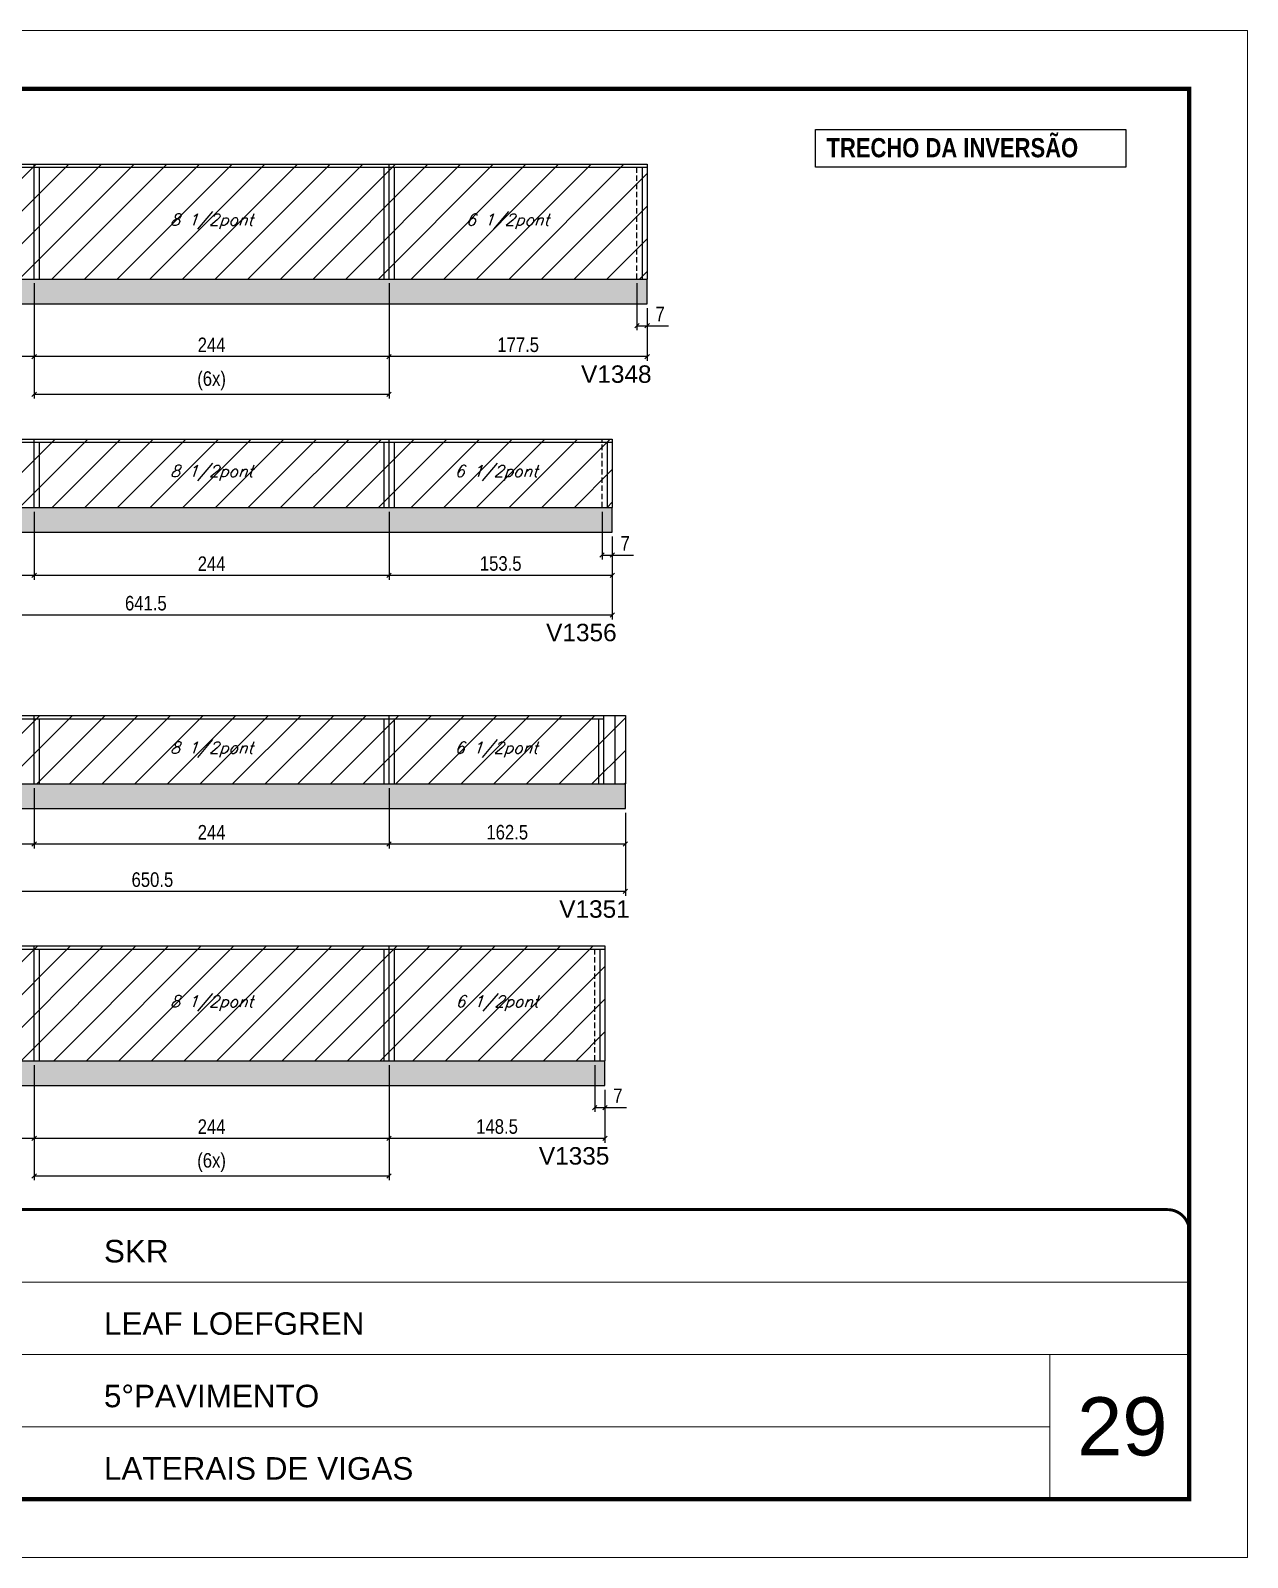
# Model space of a CAD drawing. Extents: x 3309 to 10384, y -2522 to 14608.
# Drawn here: x 3958 to 4794, y 5518 to 6568 of the extents above; entities that cross this region are included whole.
import ezdxf

# ---------------------------------------------------------------- set-up
doc = ezdxf.new("R2010")
doc.units = 0
for name, pattern in [('CONTINUO', [0]), ('DASHED', [0.75, 0.5, -0.25]), ('HIDDEN', [0.375, 0.25, -0.125])]:
    doc.linetypes.add(name, pattern=pattern)
for name, color, linetype in [('5', 5, 'Continuous'), ('COTA', 241, 'Continuous'), ('NOMENCLATURA', 7, 'Continuous'), ('Painéis', 200, 'Continuous'), ('SARR_2.2x7', 40, 'Continuous'), ('SARR_3.5x7', 81, 'Continuous'), ('texto', 7, 'Continuous')]:
    doc.layers.add(name, color=color, linetype=linetype)
for name, color, linetype, lineweight in [('CARIMBO', 255, 'Continuous', 9), ('Folhas', 255, 'Continuous', 9), ('Hachura', 251, 'Continuous', 9), ('SARRAFO DE PRESSAO', 251, 'DASHED', 9)]:
    doc.layers.add(name, color=color, linetype=linetype, lineweight=lineweight)
doc.styles.add('ARIAL', font='arial.ttf')
doc.styles.add('COTA TECNICA', font='techl___.ttf', dxfattribs={"height": 10})
doc.styles.add('Romans', font='romans.shx')
doc.styles.get("Standard").update_dxf_attribs({"font": 'arial.ttf'})
doc.styles.add('TECNICA', font='techb___.ttf', dxfattribs={"height": 10})
doc.dimstyles.new('PAINEL', dxfattribs={"dimtxt": 10, "dimasz": 3, "dimexe": 3, "dimexo": 3, "dimgap": 3, "dimtad": 1, "dimdec": 1, "dimzin": 12, "dimdsep": 46, "dimtxsty": 'COTA TECNICA', "dimblk1": 'OBLIQUE', "dimblk2": 'OBLIQUE', "dimsah": 1, "dimcen": 0.9, "dimclrd": 4, "dimclre": 4, "dimclrt": 240, "dimadec": 1, "dimazin": 3, "dimtfac": 1, "dimtdec": 1, "dimtmove": 0, "dimatfit": 3, "dimfxl": 1, "dimtolj": 1, "dimtzin": 12, "dimarcsym": 0})

# ---------------------------------------------------------------- blocks, each defined once
blk = doc.blocks.new('9999999999')
at = {"color": 30, "linetype": 'CONTINUO'}
for p, q in [((98564.6, 34379.6), (99584, 34379.6)), ((98564.6, 34329.8), (99488, 34329.8)), ((99584, 34329.8), (99488, 34329.8)), ((99488, 34329.8), (99488, 34230.2)), ((98564.6, 34280), (99488, 34280))]:
    blk.add_line(p, q, dxfattribs=at)
at = {"color": 30, "linetype": 'CONTINUO', "const_width": 2}
blk.add_lwpolyline([(99584, 34230.2), (99584, 34414.4, 0.414214), (99569, 34429.4), (98229, 34429.4, 0.414214), (98214, 34414.4), (98214, 34245.2, 0.414214), (98229, 34230.2), (99584, 34230.2)], format="xyb", dxfattribs=at)
at = {"layer": 'Folhas'}
blk.add_lwpolyline([(98139, 34190.2), (99624, 34190.2), (99624, 35240.2), (98139, 35240.2)], close=True, dxfattribs=at)
at = {"layer": 'Folhas', "color": 30, "const_width": 3}
blk.add_lwpolyline([(98214, 34230.2), (99584, 34230.2), (99584, 35200.2), (98214, 35200.2)], close=True, dxfattribs=at)
at = {"color": 7, "linetype": 'Continuous', "ltscale": 5, "style": 'ARIAL'}
for s, height, p in [('SKR', 15.48, (98837.7, 34393.1)), ('LEAF LOEFGREN', 15.483, (98837.7, 34343.3)), ('5°PAVIMENTO', 15.483, (98837.7, 34293.5)), ('LATERAIS DE VIGAS', 15.483, (98837.7, 34243.7))]:
    blk.add_text(s, height=height, dxfattribs=at).set_placement(p)
blk = doc.blocks.new('_Oblique')
at = {"color": 0, "linetype": 'ByBlock', "lineweight": -2}
blk.add_line((-0.5, -0.5), (0.5, 0.5), dxfattribs=at)
blk = doc.blocks.new('*D823')
at = {"layer": 'COTA', "color": 4, "lineweight": -2, "transparency": 16777216}
for p, q in [((4204.1, 6046.8), (4204.1, 6005.4)), ((4366.6, 6029.8), (4366.6, 6005.4)), ((4366.6, 6008.4), (4204.1, 6008.4))]:
    blk.add_line(p, q, dxfattribs=at)
at = {"layer": 'Defpoints', "color": 0, "transparency": 16777216}
for p in [(4204.1, 6049.8), (4366.6, 6032.8), (4204.1, 6008.4)]:
    blk.add_point(p, dxfattribs=at)
at = {"layer": 'COTA', "color": 4, "lineweight": -2, "transparency": 16777216, "xscale": 3, "yscale": 3, "zscale": 3, "rotation": 180}
blk.add_blockref('_Oblique', (4204.1, 6008.4), dxfattribs=at)
at = {"layer": 'COTA', "color": 4, "lineweight": -2, "transparency": 16777216, "xscale": 3, "yscale": 3, "zscale": 3}
blk.add_blockref('_Oblique', (4366.6, 6008.4), dxfattribs=at)
at = {"layer": 'COTA', "color": 240, "transparency": 16777216, "insert": (4285.4, 6016.5), "char_height": 10, "attachment_point": 5, "style": 'COTA TECNICA'}
blk.add_mtext('\\A1;162.5', dxfattribs=at)
blk = doc.blocks.new('*D825')
at = {"layer": 'COTA', "color": 4, "lineweight": -2, "transparency": 16777216}
for p, q in [((3960.1, 6046.8), (3960.1, 6005.4)), ((3716.1, 6029.8), (3716.1, 6005.4)), ((3960.1, 6008.4), (3716.1, 6008.4))]:
    blk.add_line(p, q, dxfattribs=at)
at = {"layer": 'Defpoints', "color": 0, "transparency": 16777216}
for p in [(3960.1, 6049.8), (3716.1, 6032.8), (3716.1, 6008.4)]:
    blk.add_point(p, dxfattribs=at)
at = {"layer": 'COTA', "color": 4, "lineweight": -2, "transparency": 16777216, "xscale": 3, "yscale": 3, "zscale": 3, "rotation": 180}
blk.add_blockref('_Oblique', (3716.1, 6008.4), dxfattribs=at)
at = {"layer": 'COTA', "color": 4, "lineweight": -2, "transparency": 16777216, "xscale": 3, "yscale": 3, "zscale": 3}
blk.add_blockref('_Oblique', (3960.1, 6008.4), dxfattribs=at)
at = {"layer": 'COTA', "color": 240, "transparency": 16777216, "insert": (3838.1, 6016.5), "char_height": 10, "attachment_point": 5, "style": 'COTA TECNICA'}
blk.add_mtext('\\A1;244', dxfattribs=at)
blk = doc.blocks.new('*D826')
at = {"layer": 'COTA', "color": 4, "lineweight": -2, "transparency": 16777216}
for p, q in [((3960.1, 6046.8), (3960.1, 6005.4)), ((4204.1, 6046.8), (4204.1, 6005.4)), ((4204.1, 6008.4), (3960.1, 6008.4))]:
    blk.add_line(p, q, dxfattribs=at)
at = {"layer": 'Defpoints', "color": 0, "transparency": 16777216}
for p in [(3960.1, 6049.8), (4204.1, 6049.8), (3960.1, 6008.4)]:
    blk.add_point(p, dxfattribs=at)
at = {"layer": 'COTA', "color": 4, "lineweight": -2, "transparency": 16777216, "xscale": 3, "yscale": 3, "zscale": 3, "rotation": 180}
blk.add_blockref('_Oblique', (3960.1, 6008.4), dxfattribs=at)
at = {"layer": 'COTA', "color": 4, "lineweight": -2, "transparency": 16777216, "xscale": 3, "yscale": 3, "zscale": 3}
blk.add_blockref('_Oblique', (4204.1, 6008.4), dxfattribs=at)
at = {"layer": 'COTA', "color": 240, "transparency": 16777216, "insert": (4082.1, 6016.5), "char_height": 10, "attachment_point": 5, "style": 'COTA TECNICA'}
blk.add_mtext('\\A1;244', dxfattribs=at)
blk = doc.blocks.new('*D824')
at = {"layer": 'COTA', "color": 4, "lineweight": -2, "transparency": 16777216}
for p, q in [((3716.1, 6029.8), (3716.1, 5972.8)), ((4366.6, 6029.8), (4366.6, 5972.8)), ((4366.6, 5975.8), (3716.1, 5975.8))]:
    blk.add_line(p, q, dxfattribs=at)
at = {"layer": 'Defpoints', "color": 0, "transparency": 16777216}
for p in [(3716.1, 6032.8), (4366.6, 6032.8), (3716.1, 5975.8)]:
    blk.add_point(p, dxfattribs=at)
at = {"layer": 'COTA', "color": 4, "lineweight": -2, "transparency": 16777216, "xscale": 3, "yscale": 3, "zscale": 3, "rotation": 180}
blk.add_blockref('_Oblique', (3716.1, 5975.8), dxfattribs=at)
at = {"layer": 'COTA', "color": 4, "lineweight": -2, "transparency": 16777216, "xscale": 3, "yscale": 3, "zscale": 3}
blk.add_blockref('_Oblique', (4366.6, 5975.8), dxfattribs=at)
at = {"layer": 'COTA', "color": 240, "transparency": 16777216, "insert": (4041.4, 5983.9), "char_height": 10, "attachment_point": 5, "style": 'COTA TECNICA'}
blk.add_mtext('\\A1;650.5', dxfattribs=at)
blk = doc.blocks.new('*D829')
at = {"layer": 'COTA', "color": 4, "lineweight": -2, "transparency": 16777216}
for p, q in [((4204.1, 6236.9), (4204.1, 6190.1)), ((4357.6, 6219.9), (4357.6, 6190.1)), ((4357.6, 6193.1), (4204.1, 6193.1))]:
    blk.add_line(p, q, dxfattribs=at)
at = {"layer": 'Defpoints', "color": 0, "transparency": 16777216}
for p in [(4204.1, 6239.9), (4357.6, 6222.9), (4204.1, 6193.1)]:
    blk.add_point(p, dxfattribs=at)
at = {"layer": 'COTA', "color": 4, "lineweight": -2, "transparency": 16777216, "xscale": 3, "yscale": 3, "zscale": 3, "rotation": 180}
blk.add_blockref('_Oblique', (4204.1, 6193.1), dxfattribs=at)
at = {"layer": 'COTA', "color": 4, "lineweight": -2, "transparency": 16777216, "xscale": 3, "yscale": 3, "zscale": 3}
blk.add_blockref('_Oblique', (4357.6, 6193.1), dxfattribs=at)
at = {"layer": 'COTA', "color": 240, "transparency": 16777216, "insert": (4280.9, 6201.3), "char_height": 10, "attachment_point": 5, "style": 'COTA TECNICA'}
blk.add_mtext('\\A1;153.5', dxfattribs=at)
blk = doc.blocks.new('*D831')
at = {"layer": 'COTA', "color": 4, "lineweight": -2, "transparency": 16777216}
for p, q in [((3960.1, 6236.9), (3960.1, 6190.1)), ((3716.1, 6219.9), (3716.1, 6190.1)), ((3960.1, 6193.1), (3716.1, 6193.1))]:
    blk.add_line(p, q, dxfattribs=at)
at = {"layer": 'Defpoints', "color": 0, "transparency": 16777216}
for p in [(3960.1, 6239.9), (3716.1, 6222.9), (3716.1, 6193.1)]:
    blk.add_point(p, dxfattribs=at)
at = {"layer": 'COTA', "color": 4, "lineweight": -2, "transparency": 16777216, "xscale": 3, "yscale": 3, "zscale": 3, "rotation": 180}
blk.add_blockref('_Oblique', (3716.1, 6193.1), dxfattribs=at)
at = {"layer": 'COTA', "color": 4, "lineweight": -2, "transparency": 16777216, "xscale": 3, "yscale": 3, "zscale": 3}
blk.add_blockref('_Oblique', (3960.1, 6193.1), dxfattribs=at)
at = {"layer": 'COTA', "color": 240, "transparency": 16777216, "insert": (3838.1, 6201.2), "char_height": 10, "attachment_point": 5, "style": 'COTA TECNICA'}
blk.add_mtext('\\A1;244', dxfattribs=at)
blk = doc.blocks.new('*D832')
at = {"layer": 'COTA', "color": 4, "lineweight": -2, "transparency": 16777216}
for p, q in [((3960.1, 6236.9), (3960.1, 6190.1)), ((4204.1, 6236.9), (4204.1, 6190.1)), ((4204.1, 6193.1), (3960.1, 6193.1))]:
    blk.add_line(p, q, dxfattribs=at)
at = {"layer": 'Defpoints', "color": 0, "transparency": 16777216}
for p in [(3960.1, 6239.9), (4204.1, 6239.9), (3960.1, 6193.1)]:
    blk.add_point(p, dxfattribs=at)
at = {"layer": 'COTA', "color": 4, "lineweight": -2, "transparency": 16777216, "xscale": 3, "yscale": 3, "zscale": 3, "rotation": 180}
blk.add_blockref('_Oblique', (3960.1, 6193.1), dxfattribs=at)
at = {"layer": 'COTA', "color": 4, "lineweight": -2, "transparency": 16777216, "xscale": 3, "yscale": 3, "zscale": 3}
blk.add_blockref('_Oblique', (4204.1, 6193.1), dxfattribs=at)
at = {"layer": 'COTA', "color": 240, "transparency": 16777216, "insert": (4082.1, 6201.2), "char_height": 10, "attachment_point": 5, "style": 'COTA TECNICA'}
blk.add_mtext('\\A1;244', dxfattribs=at)
blk = doc.blocks.new('*D830')
at = {"layer": 'COTA', "color": 4, "lineweight": -2, "transparency": 16777216}
for p, q in [((3716.1, 6219.9), (3716.1, 6162.9)), ((4357.6, 6219.9), (4357.6, 6162.9)), ((4357.6, 6165.9), (3716.1, 6165.9))]:
    blk.add_line(p, q, dxfattribs=at)
at = {"layer": 'Defpoints', "color": 0, "transparency": 16777216}
for p in [(3716.1, 6222.9), (4357.6, 6222.9), (3716.1, 6165.9)]:
    blk.add_point(p, dxfattribs=at)
at = {"layer": 'COTA', "color": 4, "lineweight": -2, "transparency": 16777216, "xscale": 3, "yscale": 3, "zscale": 3, "rotation": 180}
blk.add_blockref('_Oblique', (3716.1, 6165.9), dxfattribs=at)
at = {"layer": 'COTA', "color": 4, "lineweight": -2, "transparency": 16777216, "xscale": 3, "yscale": 3, "zscale": 3}
blk.add_blockref('_Oblique', (4357.6, 6165.9), dxfattribs=at)
at = {"layer": 'COTA', "color": 240, "transparency": 16777216, "insert": (4036.9, 6174), "char_height": 10, "attachment_point": 5, "style": 'COTA TECNICA'}
blk.add_mtext('\\A1;641.5', dxfattribs=at)
blk = doc.blocks.new('*D828')
at = {"layer": 'COTA', "color": 4, "lineweight": -2, "transparency": 16777216}
for p, q in [((4350.6, 6236.9), (4350.6, 6204.1)), ((4357.6, 6219.9), (4357.6, 6204.1)), ((4350.6, 6207.1), (4357.6, 6207.1)), ((4357.6, 6207.1), (4372.3, 6207.1))]:
    blk.add_line(p, q, dxfattribs=at)
at = {"layer": 'Defpoints', "color": 0, "transparency": 16777216}
for p in [(4350.6, 6239.9), (4357.6, 6222.9), (4357.6, 6207.1)]:
    blk.add_point(p, dxfattribs=at)
at = {"layer": 'COTA', "color": 4, "lineweight": -2, "transparency": 16777216, "xscale": 3, "yscale": 3, "zscale": 3, "rotation": 180}
blk.add_blockref('_Oblique', (4350.6, 6207.1), dxfattribs=at)
at = {"layer": 'COTA', "color": 4, "lineweight": -2, "transparency": 16777216, "xscale": 3, "yscale": 3, "zscale": 3}
blk.add_blockref('_Oblique', (4357.6, 6207.1), dxfattribs=at)
at = {"layer": 'COTA', "color": 240, "transparency": 16777216, "insert": (4366.5, 6215.2), "char_height": 10, "attachment_point": 5, "style": 'COTA TECNICA'}
blk.add_mtext('\\A1;7', dxfattribs=at)
blk = doc.blocks.new('*D1090')
at = {"layer": 'COTA', "color": 4, "lineweight": -2, "transparency": 16777216}
for p, q in [((4204.1, 6394), (4204.1, 6340.6)), ((4381.6, 6377), (4381.6, 6340.6)), ((4381.6, 6343.6), (4204.1, 6343.6))]:
    blk.add_line(p, q, dxfattribs=at)
at = {"layer": 'Defpoints', "color": 0, "transparency": 16777216}
for p in [(4204.1, 6397), (4381.6, 6380), (4204.1, 6343.6)]:
    blk.add_point(p, dxfattribs=at)
at = {"layer": 'COTA', "color": 4, "lineweight": -2, "transparency": 16777216, "xscale": 3, "yscale": 3, "zscale": 3, "rotation": 180}
blk.add_blockref('_Oblique', (4204.1, 6343.6), dxfattribs=at)
at = {"layer": 'COTA', "color": 4, "lineweight": -2, "transparency": 16777216, "xscale": 3, "yscale": 3, "zscale": 3}
blk.add_blockref('_Oblique', (4381.6, 6343.6), dxfattribs=at)
at = {"layer": 'COTA', "color": 240, "transparency": 16777216, "insert": (4292.9, 6351.7), "char_height": 10, "attachment_point": 5, "style": 'COTA TECNICA'}
blk.add_mtext('\\A1;177.5', dxfattribs=at)
blk = doc.blocks.new('*D1091')
at = {"layer": 'COTA', "color": 4, "lineweight": -2, "transparency": 16777216}
for p, q in [((3960.1, 6394), (3960.1, 6340.6)), ((3716.1, 6377), (3716.1, 6340.6)), ((3960.1, 6343.6), (3716.1, 6343.6))]:
    blk.add_line(p, q, dxfattribs=at)
at = {"layer": 'Defpoints', "color": 0, "transparency": 16777216}
for p in [(3960.1, 6397), (3716.1, 6380), (3716.1, 6343.6)]:
    blk.add_point(p, dxfattribs=at)
at = {"layer": 'COTA', "color": 4, "lineweight": -2, "transparency": 16777216, "xscale": 3, "yscale": 3, "zscale": 3, "rotation": 180}
blk.add_blockref('_Oblique', (3716.1, 6343.6), dxfattribs=at)
at = {"layer": 'COTA', "color": 4, "lineweight": -2, "transparency": 16777216, "xscale": 3, "yscale": 3, "zscale": 3}
blk.add_blockref('_Oblique', (3960.1, 6343.6), dxfattribs=at)
at = {"layer": 'COTA', "color": 240, "transparency": 16777216, "insert": (3838.1, 6351.7), "char_height": 10, "attachment_point": 5, "style": 'COTA TECNICA'}
blk.add_mtext('\\A1;244', dxfattribs=at)
blk = doc.blocks.new('*D1092')
at = {"layer": 'COTA', "color": 4, "lineweight": -2, "transparency": 16777216}
for p, q in [((3960.1, 6394), (3960.1, 6340.6)), ((4204.1, 6394), (4204.1, 6340.6)), ((4204.1, 6343.6), (3960.1, 6343.6))]:
    blk.add_line(p, q, dxfattribs=at)
at = {"layer": 'Defpoints', "color": 0, "transparency": 16777216}
for p in [(3960.1, 6397), (4204.1, 6397), (3960.1, 6343.6)]:
    blk.add_point(p, dxfattribs=at)
at = {"layer": 'COTA', "color": 4, "lineweight": -2, "transparency": 16777216, "xscale": 3, "yscale": 3, "zscale": 3, "rotation": 180}
blk.add_blockref('_Oblique', (3960.1, 6343.6), dxfattribs=at)
at = {"layer": 'COTA', "color": 4, "lineweight": -2, "transparency": 16777216, "xscale": 3, "yscale": 3, "zscale": 3}
blk.add_blockref('_Oblique', (4204.1, 6343.6), dxfattribs=at)
at = {"layer": 'COTA', "color": 240, "transparency": 16777216, "insert": (4082.1, 6351.7), "char_height": 10, "attachment_point": 5, "style": 'COTA TECNICA'}
blk.add_mtext('\\A1;244', dxfattribs=at)
blk = doc.blocks.new('*D1094')
at = {"layer": 'COTA', "color": 4, "lineweight": -2, "transparency": 16777216}
for p, q in [((3960.1, 6394), (3960.1, 6314.7)), ((4204.1, 6394), (4204.1, 6314.7)), ((3960.1, 6317.7), (4204.1, 6317.7))]:
    blk.add_line(p, q, dxfattribs=at)
at = {"layer": 'Defpoints', "color": 0, "transparency": 16777216}
for p in [(3960.1, 6397), (4204.1, 6397), (4204.1, 6317.7)]:
    blk.add_point(p, dxfattribs=at)
at = {"layer": 'COTA', "color": 4, "lineweight": -2, "transparency": 16777216, "xscale": 3, "yscale": 3, "zscale": 3, "rotation": 180}
blk.add_blockref('_Oblique', (3960.1, 6317.7), dxfattribs=at)
at = {"layer": 'COTA', "color": 4, "lineweight": -2, "transparency": 16777216, "xscale": 3, "yscale": 3, "zscale": 3}
blk.add_blockref('_Oblique', (4204.1, 6317.7), dxfattribs=at)
at = {"layer": 'COTA', "color": 240, "transparency": 16777216, "insert": (4082.1, 6327), "char_height": 10, "attachment_point": 5, "style": 'COTA TECNICA'}
blk.add_mtext('\\A1;(6x)', dxfattribs=at)
blk = doc.blocks.new('*D1095')
at = {"layer": 'COTA', "color": 4, "lineweight": -2, "transparency": 16777216}
for p, q in [((4374.6, 6394), (4374.6, 6361.8)), ((4381.6, 6377), (4381.6, 6361.8)), ((4374.6, 6364.8), (4381.6, 6364.8)), ((4381.6, 6364.8), (4396.3, 6364.8))]:
    blk.add_line(p, q, dxfattribs=at)
at = {"layer": 'Defpoints', "color": 0, "transparency": 16777216}
for p in [(4374.6, 6397), (4381.6, 6380), (4381.6, 6364.8)]:
    blk.add_point(p, dxfattribs=at)
at = {"layer": 'COTA', "color": 4, "lineweight": -2, "transparency": 16777216, "xscale": 3, "yscale": 3, "zscale": 3, "rotation": 180}
blk.add_blockref('_Oblique', (4374.6, 6364.8), dxfattribs=at)
at = {"layer": 'COTA', "color": 4, "lineweight": -2, "transparency": 16777216, "xscale": 3, "yscale": 3, "zscale": 3}
blk.add_blockref('_Oblique', (4381.6, 6364.8), dxfattribs=at)
at = {"layer": 'COTA', "color": 240, "transparency": 16777216, "insert": (4390.5, 6372.9), "char_height": 10, "attachment_point": 5, "style": 'COTA TECNICA'}
blk.add_mtext('\\A1;7', dxfattribs=at)
blk = doc.blocks.new('*D1096')
at = {"layer": 'COTA', "color": 4, "lineweight": -2, "transparency": 16777216}
for p, q in [((4204.1, 5856.4), (4204.1, 5803)), ((4352.6, 5839.4), (4352.6, 5803)), ((4352.6, 5806), (4204.1, 5806))]:
    blk.add_line(p, q, dxfattribs=at)
at = {"layer": 'Defpoints', "color": 0, "transparency": 16777216}
for p in [(4204.1, 5859.4), (4352.6, 5842.4), (4204.1, 5806)]:
    blk.add_point(p, dxfattribs=at)
at = {"layer": 'COTA', "color": 4, "lineweight": -2, "transparency": 16777216, "xscale": 3, "yscale": 3, "zscale": 3, "rotation": 180}
blk.add_blockref('_Oblique', (4204.1, 5806), dxfattribs=at)
at = {"layer": 'COTA', "color": 4, "lineweight": -2, "transparency": 16777216, "xscale": 3, "yscale": 3, "zscale": 3}
blk.add_blockref('_Oblique', (4352.6, 5806), dxfattribs=at)
at = {"layer": 'COTA', "color": 240, "transparency": 16777216, "insert": (4278.4, 5814.1), "char_height": 10, "attachment_point": 5, "style": 'COTA TECNICA'}
blk.add_mtext('\\A1;148.5', dxfattribs=at)
blk = doc.blocks.new('*D1098')
at = {"layer": 'COTA', "color": 4, "lineweight": -2, "transparency": 16777216}
for p, q in [((3960.1, 5856.4), (3960.1, 5803)), ((3716.1, 5839.4), (3716.1, 5803)), ((3960.1, 5806), (3716.1, 5806))]:
    blk.add_line(p, q, dxfattribs=at)
at = {"layer": 'Defpoints', "color": 0, "transparency": 16777216}
for p in [(3960.1, 5859.4), (3716.1, 5842.4), (3716.1, 5806)]:
    blk.add_point(p, dxfattribs=at)
at = {"layer": 'COTA', "color": 4, "lineweight": -2, "transparency": 16777216, "xscale": 3, "yscale": 3, "zscale": 3, "rotation": 180}
blk.add_blockref('_Oblique', (3716.1, 5806), dxfattribs=at)
at = {"layer": 'COTA', "color": 4, "lineweight": -2, "transparency": 16777216, "xscale": 3, "yscale": 3, "zscale": 3}
blk.add_blockref('_Oblique', (3960.1, 5806), dxfattribs=at)
at = {"layer": 'COTA', "color": 240, "transparency": 16777216, "insert": (3838.1, 5814.1), "char_height": 10, "attachment_point": 5, "style": 'COTA TECNICA'}
blk.add_mtext('\\A1;244', dxfattribs=at)
blk = doc.blocks.new('*D1099')
at = {"layer": 'COTA', "color": 4, "lineweight": -2, "transparency": 16777216}
for p, q in [((3960.1, 5856.4), (3960.1, 5803)), ((4204.1, 5856.4), (4204.1, 5803)), ((4204.1, 5806), (3960.1, 5806))]:
    blk.add_line(p, q, dxfattribs=at)
at = {"layer": 'Defpoints', "color": 0, "transparency": 16777216}
for p in [(3960.1, 5859.4), (4204.1, 5859.4), (3960.1, 5806)]:
    blk.add_point(p, dxfattribs=at)
at = {"layer": 'COTA', "color": 4, "lineweight": -2, "transparency": 16777216, "xscale": 3, "yscale": 3, "zscale": 3, "rotation": 180}
blk.add_blockref('_Oblique', (3960.1, 5806), dxfattribs=at)
at = {"layer": 'COTA', "color": 4, "lineweight": -2, "transparency": 16777216, "xscale": 3, "yscale": 3, "zscale": 3}
blk.add_blockref('_Oblique', (4204.1, 5806), dxfattribs=at)
at = {"layer": 'COTA', "color": 240, "transparency": 16777216, "insert": (4082.1, 5814.1), "char_height": 10, "attachment_point": 5, "style": 'COTA TECNICA'}
blk.add_mtext('\\A1;244', dxfattribs=at)
blk = doc.blocks.new('*D1097')
at = {"layer": 'COTA', "color": 4, "lineweight": -2, "transparency": 16777216}
for p, q in [((3960.1, 5856.4), (3960.1, 5777.2)), ((4204.1, 5856.4), (4204.1, 5777.2)), ((3960.1, 5780.2), (4204.1, 5780.2))]:
    blk.add_line(p, q, dxfattribs=at)
at = {"layer": 'Defpoints', "color": 0, "transparency": 16777216}
for p in [(3960.1, 5859.4), (4204.1, 5859.4), (4204.1, 5780.2)]:
    blk.add_point(p, dxfattribs=at)
at = {"layer": 'COTA', "color": 4, "lineweight": -2, "transparency": 16777216, "xscale": 3, "yscale": 3, "zscale": 3, "rotation": 180}
blk.add_blockref('_Oblique', (3960.1, 5780.2), dxfattribs=at)
at = {"layer": 'COTA', "color": 4, "lineweight": -2, "transparency": 16777216, "xscale": 3, "yscale": 3, "zscale": 3}
blk.add_blockref('_Oblique', (4204.1, 5780.2), dxfattribs=at)
at = {"layer": 'COTA', "color": 240, "transparency": 16777216, "insert": (4082.1, 5789.4), "char_height": 10, "attachment_point": 5, "style": 'COTA TECNICA'}
blk.add_mtext('\\A1;(6x)', dxfattribs=at)
blk = doc.blocks.new('*D1101')
at = {"layer": 'COTA', "color": 4, "lineweight": -2, "transparency": 16777216}
for p, q in [((4345.6, 5856.4), (4345.6, 5824.2)), ((4352.6, 5839.4), (4352.6, 5824.2)), ((4345.6, 5827.2), (4352.6, 5827.2)), ((4352.6, 5827.2), (4367.3, 5827.2))]:
    blk.add_line(p, q, dxfattribs=at)
at = {"layer": 'Defpoints', "color": 0, "transparency": 16777216}
for p in [(4345.6, 5859.4), (4352.6, 5842.4), (4352.6, 5827.2)]:
    blk.add_point(p, dxfattribs=at)
at = {"layer": 'COTA', "color": 4, "lineweight": -2, "transparency": 16777216, "xscale": 3, "yscale": 3, "zscale": 3, "rotation": 180}
blk.add_blockref('_Oblique', (4345.6, 5827.2), dxfattribs=at)
at = {"layer": 'COTA', "color": 4, "lineweight": -2, "transparency": 16777216, "xscale": 3, "yscale": 3, "zscale": 3}
blk.add_blockref('_Oblique', (4352.6, 5827.2), dxfattribs=at)
at = {"layer": 'COTA', "color": 240, "transparency": 16777216, "insert": (4361.5, 5835.3), "char_height": 10, "attachment_point": 5, "style": 'COTA TECNICA'}
blk.add_mtext('\\A1;7', dxfattribs=at)

msp = doc.modelspace()

# ---------------------------------------------------------------- hatches: boundary and pattern name
at = {"layer": 'COTA'}
h = msp.add_hatch(dxfattribs=at)
h.set_pattern_fill('AR-CONC', color=256, scale=0.03)
h.set_pattern_definition([(50, (163.185, 170.867), (5.46554, -0.4781726), [0.5715, -6.2865]), (355, (163.185, 170.867), (-1.0573026, 5.7317054), [0.4572, -5.0292175]), (100.451445, (163.6406, 170.827), (4.4082374, 5.2535326), [0.4857003, -5.3427073]), (46.1842, (163.185, 172.391), (8.132371, -1.26127), [0.85725, -9.42975]), (96.63556, (163.863, 172.286), (7.122124, 7.422784), [0.728551, -8.014068]), (351.18415, (163.185, 172.391), (7.122124, 7.422784), [0.685799, -7.543792]), (21, (163.947, 172.01), (4.5484317, -3.067956), [0.5715, -6.2865]), (326, (163.947, 172.01), (1.854061, 5.525639), [0.4572, -5.0292]), (71.451445, (164.326, 171.754), (6.4024926, 2.457683), [0.4857003, -5.342698]), (37.5, (163.1852, 170.867), (0.0926581, 2.53665117), [0, -4.96824, 0, -5.1054, 0, -5.04825]), (7.5, (163.1852, 170.867), (2.0045899, 3.0054172), [0, -2.91084, 0, -4.85394, 0, -1.92405]), (327.5, (161.486, 170.867), (4.06771786, -0.1718623), [0, -1.905, 0, -5.9436, 0, -7.8867]), (317.5, (160.724, 170.867), (4.4438754, 0.7627947), [0, -2.4765, 0, -3.94716, 0, -5.6007])])
h.paths.add_polyline_path([(4381.61, 6379.97), (4381.61, 6396.97), (3716.11, 6396.97), (3716.11, 6379.97)])
h = msp.add_hatch(dxfattribs=at)
h.set_pattern_fill('AR-CONC', color=256, scale=0.03)
h.set_pattern_definition([(50, (163.185, -174.079), (5.46554, -0.4781726), [0.5715, -6.2865]), (355, (163.185, -174.079), (-1.0573026, 5.7317054), [0.4572, -5.0292175]), (100.451445, (163.6406, -174.1187), (4.4082374, 5.2535326), [0.4857003, -5.3427073]), (46.1842, (163.185, -172.555), (8.132371, -1.26127), [0.85725, -9.42975]), (96.63556, (163.863, -172.66), (7.122124, 7.422784), [0.728551, -8.014068]), (351.18415, (163.185, -172.555), (7.122124, 7.422784), [0.685799, -7.543792]), (21, (163.947, -172.936), (4.5484317, -3.067956), [0.5715, -6.2865]), (326, (163.947, -172.936), (1.854061, 5.525639), [0.4572, -5.0292]), (71.451445, (164.326, -173.1915), (6.4024926, 2.457683), [0.4857003, -5.342698]), (37.5, (163.1852, -174.0788), (0.0926581, 2.53665117), [0, -4.96824, 0, -5.1054, 0, -5.04825]), (7.5, (163.1852, -174.0788), (2.0045899, 3.0054172), [0, -2.91084, 0, -4.85394, 0, -1.92405]), (327.5, (161.486, -174.0788), (4.06771786, -0.1718623), [0, -1.905, 0, -5.9436, 0, -7.8867]), (317.5, (160.724, -174.079), (4.4438754, 0.7627947), [0, -2.4765, 0, -3.94716, 0, -5.6007])])
h.paths.add_polyline_path([(3716.11, 6239.95), (3716.11, 6222.95), (4357.61, 6222.95), (4357.61, 6239.95)])
h = msp.add_hatch(dxfattribs=at)
h.set_pattern_fill('AR-CONC', color=256, scale=0.03)
h.set_pattern_definition([(50, (163.185, -176.308), (5.46554, -0.4781726), [0.5715, -6.2865]), (355, (163.185, -176.308), (-1.0573026, 5.7317054), [0.4572, -5.0292175]), (100.451445, (163.6406, -176.3477), (4.4082374, 5.2535326), [0.4857003, -5.3427073]), (46.1842, (163.185, -174.784), (8.132371, -1.26127), [0.85725, -9.42975]), (96.63556, (163.863, -174.889), (7.122124, 7.422784), [0.728551, -8.014068]), (351.18415, (163.185, -174.784), (7.122124, 7.422784), [0.685799, -7.543792]), (21, (163.947, -175.165), (4.5484317, -3.067956), [0.5715, -6.2865]), (326, (163.947, -175.165), (1.854061, 5.525639), [0.4572, -5.0292]), (71.451445, (164.326, -175.4205), (6.4024926, 2.457683), [0.4857003, -5.342698]), (37.5, (163.1852, -176.3078), (0.0926581, 2.53665117), [0, -4.96824, 0, -5.1054, 0, -5.04825]), (7.5, (163.1852, -176.3078), (2.0045899, 3.0054172), [0, -2.91084, 0, -4.85394, 0, -1.92405]), (327.5, (161.486, -176.3078), (4.06771786, -0.1718623), [0, -1.905, 0, -5.9436, 0, -7.8867]), (317.5, (160.724, -176.3078), (4.4438754, 0.7627947), [0, -2.4765, 0, -3.94716, 0, -5.6007])])
h.paths.add_polyline_path([(4366.61, 6032.8), (4366.61, 6049.8), (3716.11, 6049.8), (3716.11, 6032.8)])
h = msp.add_hatch(dxfattribs=at)
h.set_pattern_fill('AR-CONC', color=256, scale=0.03)
h.set_pattern_definition([(50, (163.185, -366.724), (5.46554, -0.4781726), [0.5715, -6.2865]), (355, (163.185, -366.724), (-1.0573026, 5.7317054), [0.4572, -5.0292175]), (100.451445, (163.6406, -366.764), (4.4082374, 5.2535326), [0.4857003, -5.3427073]), (46.1842, (163.185, -365.2), (8.132371, -1.26127), [0.85725, -9.42975]), (96.63556, (163.863, -365.305), (7.122124, 7.422784), [0.728551, -8.014068]), (351.18415, (163.185, -365.2), (7.122124, 7.422784), [0.685799, -7.543792]), (21, (163.947, -365.581), (4.5484317, -3.067956), [0.5715, -6.2865]), (326, (163.947, -365.581), (1.854061, 5.525639), [0.4572, -5.0292]), (71.451445, (164.326, -365.8367), (6.4024926, 2.457683), [0.4857003, -5.342698]), (37.5, (163.1852, -366.724), (0.0926581, 2.53665117), [0, -4.96824, 0, -5.1054, 0, -5.04825]), (7.5, (163.1852, -366.724), (2.0045899, 3.0054172), [0, -2.91084, 0, -4.85394, 0, -1.92405]), (327.5, (161.486, -366.724), (4.06771786, -0.1718623), [0, -1.905, 0, -5.9436, 0, -7.8867]), (317.5, (160.724, -366.724), (4.4438754, 0.7627947), [0, -2.4765, 0, -3.94716, 0, -5.6007])])
h.paths.add_polyline_path([(4352.61, 5842.38), (4352.61, 5859.38), (3716.11, 5859.38), (3716.11, 5842.38)])
at = {"layer": 'Hachura', "linetype": 'ByBlock'}
h = msp.add_hatch(dxfattribs=at)
h.set_pattern_fill('ANSI31', color=256, scale=5)
h.paths.add_polyline_path([(3960.11, 6475.97), (3716.11, 6475.97), (3716.11, 6396.97), (3960.11, 6396.97)])
h.paths.add_polyline_path([(4204.11, 6475.97), (3960.11, 6475.97), (3960.11, 6396.97), (4204.11, 6396.97)])
h.paths.add_polyline_path([(4381.61, 6475.97), (4204.11, 6475.97), (4204.11, 6396.97), (4381.61, 6396.97)])
h.paths.add_polyline_path([(4357.61, 6286.95), (4204.11, 6286.95), (4204.11, 6239.95), (4357.61, 6239.95)])
h.paths.add_polyline_path([(4204.11, 6286.95), (3960.11, 6286.95), (3960.11, 6239.95), (4204.11, 6239.95)])
h.paths.add_polyline_path([(3960.11, 6286.95), (3716.11, 6286.95), (3716.11, 6239.95), (3960.11, 6239.95)])
h.paths.add_polyline_path([(3960.11, 6096.8), (3716.11, 6096.8), (3716.11, 6049.8), (3960.11, 6049.8)])
h.paths.add_polyline_path([(4204.11, 6096.8), (3960.11, 6096.8), (3960.11, 6049.8), (4204.11, 6049.8)])
h.paths.add_polyline_path([(4366.61, 6096.8), (4204.11, 6096.8), (4204.11, 6049.8), (4366.61, 6049.8)])
h.paths.add_polyline_path([(4352.61, 5938.38), (4204.11, 5938.38), (4204.11, 5859.38), (4352.61, 5859.38)])
h.paths.add_polyline_path([(4204.11, 5938.38), (3960.11, 5938.38), (3960.11, 5859.38), (4204.11, 5859.38)])
h.paths.add_polyline_path([(3960.11, 5938.38), (3716.11, 5938.38), (3716.11, 5859.38), (3960.11, 5859.38)])

# ---------------------------------------------------------------- linework, layer by layer
at = {"layer": 'COTA'}
for p, q in [((4381.61, 6379.97), (4381.61, 6396.97)), ((3716.11, 6379.97), (4381.61, 6379.97)), ((4357.61, 6222.95), (4357.61, 6239.95)), ((3716.11, 6222.95), (4357.61, 6222.95)), ((4366.61, 6032.8), (4366.61, 6049.8)), ((3716.11, 6032.8), (4366.61, 6032.8)), ((4352.61, 5842.38), (4352.61, 5859.38)), ((3716.11, 5842.38), (4352.61, 5842.38))]:
    msp.add_line(p, q, dxfattribs=at)
at = {"layer": 'NOMENCLATURA'}
msp.add_lwpolyline([(4497.24, 6499.76), (4710.72, 6499.76), (4710.72, 6473.98), (4497.24, 6473.98)], close=True, dxfattribs=at)
at = {"layer": 'Painéis', "linetype": 'ByBlock'}
for p, q in [((3716.11, 6475.97), (4381.61, 6475.97)), ((3960.11, 6396.97), (3960.11, 6475.97)), ((4204.11, 6396.97), (4204.11, 6475.97)), ((4381.61, 6475.97), (4381.61, 6396.97)), ((3716.11, 6396.97), (4381.61, 6396.97)), ((3716.11, 6286.95), (4357.61, 6286.95)), ((3960.11, 6239.95), (3960.11, 6286.95)), ((4204.11, 6239.95), (4204.11, 6286.95)), ((4357.61, 6286.95), (4357.61, 6239.95)), ((3716.11, 6239.95), (4357.61, 6239.95)), ((3716.11, 6096.8), (4366.61, 6096.8)), ((3960.11, 6049.8), (3960.11, 6096.8)), ((4204.11, 6049.8), (4204.11, 6096.8)), ((4366.61, 6096.8), (4366.61, 6049.8)), ((3716.11, 6049.8), (4366.61, 6049.8)), ((3716.11, 5938.38), (4352.61, 5938.38)), ((3960.11, 5859.38), (3960.11, 5938.38)), ((4204.11, 5859.38), (4204.11, 5938.38)), ((4352.61, 5938.38), (4352.61, 5859.38)), ((3716.11, 5859.38), (4352.61, 5859.38))]:
    msp.add_line(p, q, dxfattribs=at)
at = {"layer": 'SARR_2.2x7', "linetype": 'Continuous'}
for p, q in [((3716.11, 6473.77), (3960.11, 6473.77)), ((3960.11, 6473.77), (4204.11, 6473.77)), ((4204.11, 6473.77), (4381.61, 6473.77)), ((3716.11, 6284.75), (3960.11, 6284.75)), ((3960.11, 6284.75), (4204.11, 6284.75)), ((4204.11, 6284.75), (4357.61, 6284.75)), ((3731.11, 6094.6), (3960.11, 6094.6)), ((3960.11, 6094.6), (4204.11, 6094.6)), ((4204.11, 6094.6), (4351.61, 6094.6)), ((4359.61, 6049.8), (4359.61, 6096.8)), ((3731.11, 5936.18), (3960.11, 5936.18)), ((3960.11, 5936.18), (4204.11, 5936.18)), ((4204.11, 5936.18), (4352.61, 5936.18))]:
    msp.add_line(p, q, dxfattribs=at)
at = {"layer": 'SARR_2.2x7', "linetype": 'HIDDEN', "ltscale": 15}
for p, q in [((4374.61, 6396.97), (4374.61, 6475.97)), ((4350.61, 6239.95), (4350.61, 6286.95)), ((4345.61, 5859.38), (4345.61, 5938.38))]:
    msp.add_line(p, q, dxfattribs=at)
at = {"layer": 'SARR_3.5x7'}
for p, q in [((3963.61, 6473.77), (3963.61, 6396.97)), ((4200.61, 6473.77), (4200.61, 6396.97)), ((4207.61, 6473.77), (4207.61, 6396.97)), ((4378.11, 6473.77), (4378.11, 6396.97)), ((3963.61, 6284.75), (3963.61, 6239.95)), ((4200.61, 6284.75), (4200.61, 6239.95)), ((4207.61, 6284.75), (4207.61, 6239.95)), ((4354.11, 6284.75), (4354.11, 6239.95)), ((3963.61, 6094.6), (3963.61, 6049.8)), ((4200.61, 6094.6), (4200.61, 6049.8)), ((4207.61, 6094.6), (4207.61, 6049.8)), ((4348.11, 6094.6), (4348.11, 6049.8)), ((4351.61, 6096.8), (4351.61, 6049.8)), ((3963.61, 5936.18), (3963.61, 5859.38)), ((4200.61, 5936.18), (4200.61, 5859.38)), ((4207.61, 5936.18), (4207.61, 5859.38)), ((4349.11, 5936.18), (4349.11, 5859.38))]:
    msp.add_line(p, q, dxfattribs=at)

# ---------------------------------------------------------------- block references
at = {"layer": 'SARRAFO DE PRESSAO', "color": 6, "linetype": 'ByBlock'}
msp.add_blockref('9999999999', (-94829.61, -28672.37), dxfattribs=at)

# ---------------------------------------------------------------- texts
at = {"layer": '5', "linetype": 'Continuous'}
for s, p in [('V1348', (4336.15, 6325.58)), ('V1356', (4312.15, 6147.89)), ('V1351', (4321.15, 5957.74)), ('V1335', (4307.15, 5787.99))]:
    msp.add_text(s, height=12, rotation=359.99996, dxfattribs=at).set_placement(p)
at = {"layer": 'CARIMBO', "style": 'ARIAL'}
msp.add_text('29', height=40, dxfattribs=at).set_placement((4677.23, 5587.98))
at = {"layer": 'NOMENCLATURA', "style": 'TECNICA'}
msp.add_text('TRECHO DA INVERSÃO', height=13.2, dxfattribs=at).set_placement((4504.95, 6480.67))
at = {"layer": 'texto', "color": 2, "char_height": 8, "attachment_point": 5, "style": 'Romans'}
for s, insert in [('{\\Q19;\\C256;8 1/2pont}', (4082.11, 6436.47)), ('{\\Q19;\\C256;6 1/2pont}', (4285.61, 6436.47)), ('{\\Q19;\\C256;8 1/2pont}', (4082.11, 6263.52)), ('{\\Q19;\\C256;6 1/2pont}', (4277.86, 6263.52)), ('{\\Q19;\\C256;8 1/2pont}', (4082.11, 6073.36)), ('{\\Q19;\\C256;6 1/2pont}', (4277.86, 6073.36)), ('{\\Q19;\\C256;8 1/2pont}', (4082.11, 5898.88)), ('{\\Q19;\\C256;6 1/2pont}', (4278.36, 5898.88))]:
    msp.add_mtext(s, dxfattribs=dict(at, insert=insert))

# ---------------------------------------------------------------- dimensions: what is measured, and where the dimension line sits
at = {"layer": 'COTA'}
for base, p1, p2, picture, middle in [((3716.11, 6343.59), (3960.11, 6396.97), (3716.11, 6379.97), '*D1091', (3838.11, 6351.66)), ((3716.11, 6193.09), (3960.11, 6239.95), (3716.11, 6222.95), '*D831', (3838.11, 6201.16)), ((3716.11, 6008.4), (3960.11, 6049.8), (3716.11, 6032.8), '*D825', (3838.11, 6016.48)), ((3716.11, 5806), (3960.11, 5859.38), (3716.11, 5842.38), '*D1098', (3838.11, 5814.07))]:
    dim = msp.add_linear_dim(base=base, p1=p1, p2=p2, angle=180, dimstyle='PAINEL', override={"dimtmove": 1}, dxfattribs=at)
    dim.commit()
    dim.dimension.update_dxf_attribs({"geometry": picture, "text_midpoint": middle})
for base, p1, p2, picture, middle in [((3960.11, 6343.59), (4204.11, 6396.97), (3960.11, 6396.97), '*D1092', (4082.11, 6351.66)), ((4204.11, 6343.59), (4381.61, 6379.97), (4204.11, 6396.97), '*D1090', (4292.86, 6351.7)), ((3960.11, 6193.09), (4204.11, 6239.95), (3960.11, 6239.95), '*D832', (4082.11, 6201.16)), ((4204.11, 6193.09), (4357.61, 6222.95), (4204.11, 6239.95), '*D829', (4280.86, 6201.31)), ((4357.61, 6207.1), (4350.61, 6239.95), (4357.61, 6222.95), '*D828', (4366.48, 6215.18)), ((3960.11, 6008.4), (4204.11, 6049.8), (3960.11, 6049.8), '*D826', (4082.11, 6016.48)), ((4204.11, 6008.4), (4366.61, 6032.8), (4204.11, 6049.8), '*D823', (4285.36, 6016.51)), ((3960.11, 5806), (4204.11, 5859.38), (3960.11, 5859.38), '*D1099', (4082.11, 5814.07)), ((4204.11, 5806), (4352.61, 5842.38), (4204.11, 5859.38), '*D1096', (4278.36, 5814.13))]:
    dim = msp.add_linear_dim(base=base, p1=p1, p2=p2, angle=180, dimstyle='PAINEL', dxfattribs=at)
    dim.commit()
    dim.dimension.update_dxf_attribs({"geometry": picture, "text_midpoint": middle})
for base, p1, p2, picture, middle in [((4204.11, 6317.74), (3960.11, 6396.97), (4204.11, 6396.97), '*D1094', (4082.11, 6326.96)), ((4204.11, 5780.15), (3960.11, 5859.38), (4204.11, 5859.38), '*D1097', (4082.11, 5789.37))]:
    dim = msp.add_linear_dim(base=base, p1=p1, p2=p2, text='(6x)', dimstyle='PAINEL', dxfattribs=at)
    dim.commit()
    dim.dimension.update_dxf_attribs({"geometry": picture, "text_midpoint": middle})
for base, p1, p2, picture, middle in [((4381.61, 6364.83), (4374.61, 6396.97), (4381.61, 6379.97), '*D1095', (4390.48, 6372.9)), ((3716.11, 6165.91), (4357.61, 6222.95), (3716.11, 6222.95), '*D830', (4036.86, 6174.02)), ((3716.11, 5975.75), (4366.61, 6032.8), (3716.11, 6032.8), '*D824', (4041.36, 5983.86)), ((4352.61, 5827.24), (4345.61, 5859.38), (4352.61, 5842.38), '*D1101', (4361.48, 5835.31))]:
    dim = msp.add_linear_dim(base=base, p1=p1, p2=p2, dimstyle='PAINEL', dxfattribs=at)
    dim.commit()
    dim.dimension.update_dxf_attribs({"geometry": picture, "text_midpoint": middle})

doc.saveas('drawing.dxf')
